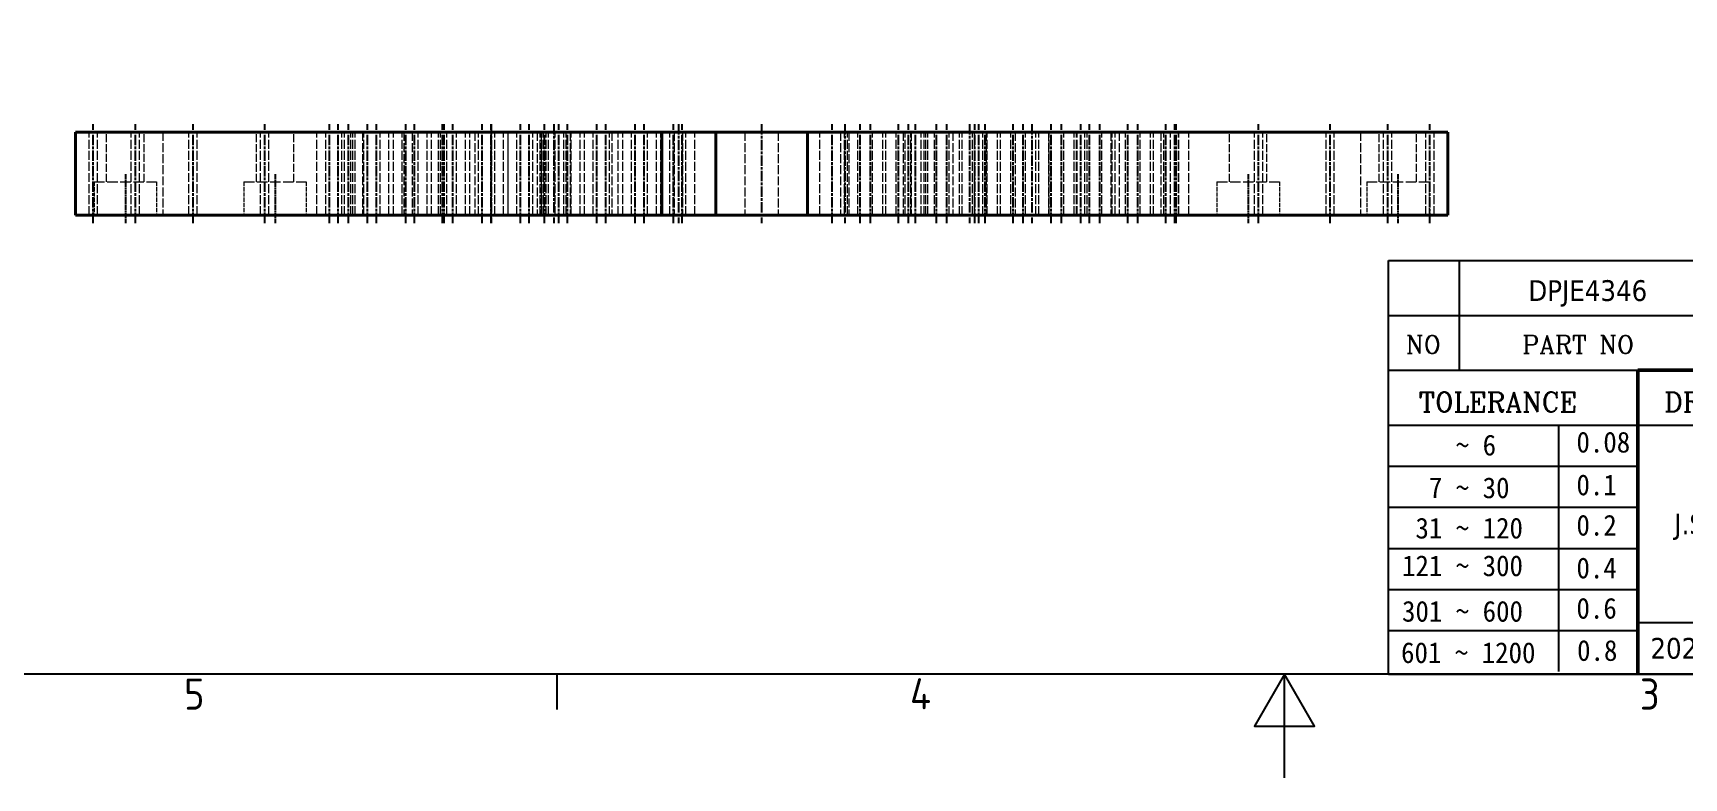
# Model space of a CAD drawing. Header units: millimetres. Extents: x 0 to 2375, y 0 to 3360.
# Drawn here: x 229 to 626, y 1487.4 to 1666.6 of the extents above; entities that cross this region are included whole.
import ezdxf
from ezdxf.enums import TextEntityAlignment as Align

# ---------------------------------------------------------------- set-up
doc = ezdxf.new("R2010")
doc.units = ezdxf.units.MM
doc.linetypes.add('DPJE4346$0$CHAIN', pattern=[0.3543, 0.2362, -0.0295, 0.0591, -0.0295])
doc.linetypes.add('DPJE4346$0$DASHED', pattern=[0.2067, 0.1654, -0.0413])
for name, color, linetype, lineweight in [('DPJE4346$0$가려진 것(ISO)', 2, 'DPJE4346$0$DASHED', 18), ('DPJE4346$0$가시적인 것(ISO)', 3, 'Continuous', 40), ('DPJE4346$0$경계(ISO)', 7, 'Continuous', 25), ('DPJE4346$0$제목(ISO)', 5, 'Continuous', 50), ('DPJE4346$0$중심선(ISO)', 1, 'Continuous', 25)]:
    doc.layers.add(name, color=color, linetype=linetype, lineweight=lineweight)
doc.styles.add('DPJE4346$0$HAN_291', font='')
doc.styles.add('DPJE4346$0$RC_284', font='ROMANC.shx')
doc.styles.add('DPJE4346$0$RC_287', font='ROMANC.shx')
doc.styles.add('DPJE4346$0$문자 텍스트_PSTEK_POSCO', font='isocp.shx')
doc.styles.add('DPJE4346$0$텍스트 스타일198', font='tahoma.ttf')
doc.styles.get('DPJE4346$0$HAN_291').set_extended_font_data('GulimChe')

# ---------------------------------------------------------------- blocks, each defined once
blk = doc.blocks.new('DPJE4346$0$경계 Default Border')
at = {"layer": 'DPJE4346$0$경계(ISO)'}
blk.add_line((140, 10), (140, 6.6), dxfattribs=at)
at = {"layer": 'DPJE4346$0$경계(ISO)', "flags": 128}
for points in [[(10, 10), (10, 287), (410, 287), (410, 10), (10, 10)], [(210, 0), (210, 10), (207.11, 5), (212.89, 5), (210, 10)]]:
    blk.add_lwpolyline(points, dxfattribs=at)
at = {"layer": 'DPJE4346$0$경계(ISO)', "color": 2, "char_height": 3, "attachment_point": 7, "style": 'DPJE4346$0$문자 텍스트_PSTEK_POSCO'}
for s, insert in [('5', (104.14, 6.57)), ('4', (173.97, 6.6)), ('3', (244.17, 6.57))]:
    blk.add_mtext(s, dxfattribs=dict(at, insert=insert))
blk = doc.blocks.new('DPJE4346$0$제목 블록 PSTEK')
at = {"color": 180}
for p, q in [((182.48, 11.79), (182.48, 51.57)), ((182.48, 51.57), (372.48, 51.57)), ((189.27, 51.57), (189.27, 41.01)), ((182.48, 46.29), (372.48, 46.29)), ((182.48, 41.01), (206.45, 41.01)), ((182.48, 35.73), (206.45, 35.73)), ((198.86, 12.03), (198.86, 35.73)), ((206.45, 35.73), (372.48, 35.73)), ((182.48, 31.78), (206.45, 31.78)), ((182.48, 27.83), (206.45, 27.83)), ((182.48, 23.88), (206.45, 23.88)), ((182.48, 19.93), (206.45, 19.93)), ((182.48, 15.98), (206.45, 15.98)), ((206.45, 16.74), (255.92, 16.74)), ((182.48, 11.79), (372.48, 11.79))]:
    blk.add_line(p, q, dxfattribs=at)
at = {"color": 7, "lineweight": 50}
for p, q in [((206.45, 11.79), (206.45, 41.01)), ((206.45, 41.01), (372.48, 41.01))]:
    blk.add_line(p, q, dxfattribs=at)
at = {"layer": 'DPJE4346$0$제목(ISO)', "lineweight": 18}
blk.add_line((182.48, 35.73), (182.48, 11.79), dxfattribs=at)
at = {"color": 2}
for s, height, style, p in [('NO', 1.742, 'DPJE4346$0$RC_284', (184.14, 42.62)), ('PART NO', 1.742, 'DPJE4346$0$RC_284', (195.34, 42.62)), (' TOLERANCE', 1.9, 'DPJE4346$0$RC_287', (184.09, 37.01)), ('DRAWN', 1.9, 'DPJE4346$0$RC_287', (208.98, 37.01)), ('0.08', 2, 'DPJE4346$0$HAN_291', (200.55, 33.1)), ('    ~ 6', 2, 'DPJE4346$0$HAN_291', (183.77, 32.82)), ('  7 ~ 30', 2, 'DPJE4346$0$HAN_291', (183.77, 28.71)), ('0.1', 2, 'DPJE4346$0$HAN_291', (200.55, 28.99)), ('0.2', 2, 'DPJE4346$0$HAN_291', (200.55, 25.11)), (' 31 ~ 120', 2, 'DPJE4346$0$HAN_291', (183.77, 24.83)), ('121 ~ 300', 2, 'DPJE4346$0$HAN_291', (183.77, 21.21)), ('0.4', 2, 'DPJE4346$0$HAN_291', (200.55, 21)), ('0.6', 2, 'DPJE4346$0$HAN_291', (200.55, 17.12)), ('301 ~ 600', 2, 'DPJE4346$0$HAN_291', (183.77, 16.83)), ('601 ~ 1200', 2, 'DPJE4346$0$HAN_291', (183.68, 12.85)), ('0.8', 2, 'DPJE4346$0$HAN_291', (200.61, 13.06))]:
    blk.add_text(s, height=height, dxfattribs=dict(at, style=style)).set_placement(p)
at = {"layer": 'DPJE4346$0$제목(ISO)', "color": 7, "style": 'DPJE4346$0$텍스트 스타일198'}
for tag, p in [('부품_번호_001', (195.92, 47.68)), ('설명_001', (233.5, 47.92)), ('재질_001', (292.12, 47.93)), ("3._Q'TY_001", (312.71, 47.92)), ('질량\\P3;_001', (350.29, 48.16)), ('1._MODEL_NAME_001', (327.51, 37.54)), ('제목_001', (335.53, 32.12)), ('부품_번호_001', (334.58, 26.81)), ('설계자_001', (209.96, 25.23)), ('점검자_001', (226.01, 25.23)), ('시트_크기_001', (260.81, 14.84)), ('프로젝트_001', (277.19, 14.84)), ('작성_날짜_001', (207.66, 13.27)), ('점검_날짜_001', (224.15, 13.27))]:
    blk.add_attdef(tag, p, '', height=2, dxfattribs=at)
for tag, p in [('4._COLOR', (327.68, 48.93)), ('엔지니어링_승인자', (247.67, 26.23)), ('엔지니어링_승인_날짜', (247.67, 14.27))]:
    blk.add_attdef(tag, text='', height=2, dxfattribs=at).set_placement(p, align=Align.MIDDLE_CENTER)
blk = doc.blocks.new('DPJE4346')
at = {"layer": 'DPJE4346$0$가려진 것(ISO)', "ltscale": 12.901145}
for p, q in [((237.506, 135.35), (237.506, 155.35)), ((239.506, 135.35), (239.506, 155.35)), ((247.654, 135.35), (247.654, 155.35)), ((249.654, 135.35), (249.654, 155.35)), ((255.234, 155.35), (255.234, 135.35)), ((261.511, 135.35), (261.511, 155.35)), ((263.511, 135.35), (263.511, 155.35)), ((278.733, 135.35), (278.733, 155.35)), ((280.733, 135.35), (280.733, 155.35)), ((292.29, 135.35), (292.29, 155.35)), ((294.411, 135.35), (294.411, 155.35)), ((298.29, 135.35), (298.29, 155.35)), ((298.899, 135.35), (298.899, 155.35)), ((300.411, 135.35), (300.411, 155.35)), ((300.899, 135.35), (300.899, 155.35)), ((301.482, 135.35), (301.482, 155.35)), ((303.234, 155.35), (303.234, 135.35)), ((303.603, 135.35), (303.603, 155.35)), ((307.482, 135.35), (307.482, 155.35)), ((309.603, 135.35), (309.603, 155.35)), ((310.674, 135.35), (310.674, 155.35)), ((312.796, 135.35), (312.796, 155.35)), ((313.234, 155.35), (313.234, 135.35)), ((315.234, 155.35), (315.234, 135.35)), ((316.674, 135.35), (316.674, 155.35)), ((318.796, 135.35), (318.796, 155.35)), ((319.867, 135.35), (319.867, 155.35)), ((321.51, 135.35), (321.51, 155.35)), ((321.988, 135.35), (321.988, 155.35)), ((323.51, 135.35), (323.51, 155.35)), ((325.867, 135.35), (325.867, 155.35)), ((327.988, 135.35), (327.988, 155.35)), ((329.059, 135.35), (329.059, 155.35)), ((330.234, 155.35), (330.234, 135.35)), ((331.181, 135.35), (331.181, 155.35)), ((335.059, 135.35), (335.059, 155.35)), ((337.181, 135.35), (337.181, 155.35)), ((338.234, 155.35), (338.234, 135.35)), ((338.252, 135.35), (338.252, 155.35)), ((340.373, 135.35), (340.373, 155.35)), ((344.252, 135.35), (344.252, 155.35)), ((345.234, 155.35), (345.234, 135.35)), ((346.011, 135.35), (346.011, 155.35)), ((346.234, 155.35), (346.234, 135.35)), ((346.373, 135.35), (346.373, 155.35)), ((346.776, 135.35), (346.776, 155.35)), ((347.444, 135.35), (347.444, 155.35)), ((348.011, 135.35), (348.011, 155.35)), ((349.565, 135.35), (349.565, 155.35)), ((351.693, 135.35), (351.693, 155.35)), ((352.234, 135.35), (352.234, 155.35)), ((353.234, 155.35), (353.234, 135.35)), ((353.444, 135.35), (353.444, 155.35)), ((355.565, 135.35), (355.565, 155.35)), ((356.636, 135.35), (356.636, 155.35)), ((358.758, 135.35), (358.758, 155.35)), ((362.636, 135.35), (362.636, 155.35)), ((363.234, 155.35), (363.234, 135.35)), ((364.758, 135.35), (364.758, 155.35)), ((365.829, 135.35), (365.829, 155.35)), ((367.95, 135.35), (367.95, 155.35)), ((371.829, 135.35), (371.829, 155.35)), ((373.95, 135.35), (373.95, 155.35)), ((375.021, 135.35), (375.021, 155.35)), ((377.143, 135.35), (377.143, 155.35)), ((378.234, 155.35), (378.234, 135.35)), ((380.234, 155.35), (380.234, 135.35)), ((381.021, 135.35), (381.021, 155.35)), ((383.143, 135.35), (383.143, 155.35)), ((395.234, 155.35), (395.234, 135.35)), ((403.234, 155.35), (403.234, 135.35)), ((413.205, 135.35), (413.205, 155.35)), ((418.234, 155.35), (418.234, 135.35)), ((419.205, 135.35), (419.205, 155.35)), ((419.922, 135.35), (419.922, 155.35)), ((420.234, 155.35), (420.234, 135.35)), ((422.397, 135.35), (422.397, 155.35)), ((425.922, 135.35), (425.922, 155.35)), ((428.397, 135.35), (428.397, 155.35)), ((429.115, 135.35), (429.115, 155.35)), ((431.59, 135.35), (431.59, 155.35)), ((433.234, 155.35), (433.234, 135.35)), ((433.776, 135.35), (433.776, 155.35)), ((435.115, 135.35), (435.115, 155.35)), ((435.234, 155.35), (435.234, 135.35)), ((437.59, 135.35), (437.59, 155.35)), ((438.307, 135.35), (438.307, 155.35)), ((438.693, 135.35), (438.693, 155.35)), ((439.234, 135.35), (439.234, 155.35)), ((440.782, 135.35), (440.782, 155.35)), ((444.307, 135.35), (444.307, 155.35)), ((445.234, 155.35), (445.234, 135.35)), ((446.782, 135.35), (446.782, 155.35)), ((447.5, 135.35), (447.5, 155.35)), ((449.974, 135.35), (449.974, 155.35)), ((450.458, 135.35), (450.458, 155.35)), ((452.458, 135.35), (452.458, 155.35)), ((453.234, 155.35), (453.234, 135.35)), ((453.5, 135.35), (453.5, 155.35)), ((455.974, 135.35), (455.974, 155.35)), ((456.692, 135.35), (456.692, 155.35)), ((459.167, 135.35), (459.167, 155.35)), ((460.234, 155.35), (460.234, 135.35)), ((462.692, 135.35), (462.692, 155.35)), ((465.167, 135.35), (465.167, 155.35)), ((465.884, 135.35), (465.884, 155.35)), ((468.234, 155.35), (468.234, 135.35)), ((468.359, 135.35), (468.359, 155.35)), ((471.884, 135.35), (471.884, 155.35)), ((474.359, 135.35), (474.359, 155.35)), ((474.959, 135.35), (474.959, 155.35)), ((475.077, 135.35), (475.077, 155.35)), ((476.959, 135.35), (476.959, 155.35)), ((477.552, 135.35), (477.552, 155.35)), ((481.077, 135.35), (481.077, 155.35)), ((483.234, 155.35), (483.234, 135.35)), ((483.552, 135.35), (483.552, 155.35)), ((484.269, 135.35), (484.269, 155.35)), ((485.234, 155.35), (485.234, 135.35)), ((486.744, 135.35), (486.744, 155.35)), ((490.269, 135.35), (490.269, 155.35)), ((492.744, 135.35), (492.744, 155.35)), ((493.462, 135.35), (493.462, 155.35)), ((495.234, 155.35), (495.234, 135.35)), ((495.936, 135.35), (495.936, 155.35)), ((497.57, 135.35), (497.57, 155.35)), ((499.462, 135.35), (499.462, 155.35)), ((499.57, 135.35), (499.57, 155.35)), ((501.936, 135.35), (501.936, 155.35)), ((517.735, 135.35), (517.735, 155.35)), ((519.735, 135.35), (519.735, 155.35)), ((534.958, 135.35), (534.958, 155.35)), ((536.958, 135.35), (536.958, 155.35)), ((543.234, 155.35), (543.234, 135.35)), ((548.814, 135.35), (548.814, 155.35)), ((550.814, 135.35), (550.814, 155.35)), ((558.963, 135.35), (558.963, 155.35)), ((560.963, 135.35), (560.963, 155.35))]:
    blk.add_line(p, q, dxfattribs=at)
at = {"layer": 'DPJE4346$0$가려진 것(ISO)', "ltscale": 11.611031}
for p, q in [((241.734, 143.35), (241.734, 155.35)), ((250.734, 143.35), (250.734, 155.35)), ((277.734, 143.35), (277.734, 155.35)), ((286.734, 143.35), (286.734, 155.35)), ((511.734, 143.35), (511.734, 155.35)), ((520.734, 143.35), (520.734, 155.35)), ((547.734, 143.35), (547.734, 155.35)), ((556.734, 143.35), (556.734, 155.35))]:
    blk.add_line(p, q, dxfattribs=at)
at = {"layer": 'DPJE4346$0$가려진 것(ISO)', "ltscale": 15.198803}
for p, q in [((238.734, 143.35), (253.734, 143.35)), ((274.734, 143.35), (289.734, 143.35)), ((508.734, 143.35), (523.734, 143.35)), ((544.734, 143.35), (559.734, 143.35))]:
    blk.add_line(p, q, dxfattribs=at)
at = {"layer": 'DPJE4346$0$가려진 것(ISO)', "ltscale": 6.094929}
for p, q in [((238.734, 143.35), (238.734, 135.35)), ((253.734, 143.35), (253.734, 135.35)), ((274.734, 143.35), (274.734, 135.35)), ((289.734, 143.35), (289.734, 135.35)), ((508.734, 143.35), (508.734, 135.35)), ((523.734, 143.35), (523.734, 135.35)), ((544.734, 143.35), (544.734, 135.35)), ((559.734, 143.35), (559.734, 135.35))]:
    blk.add_line(p, q, dxfattribs=at)
at = {"layer": 'DPJE4346$0$가시적인 것(ISO)'}
for p, q in [((234.234, 155.35), (375.234, 155.35)), ((234.234, 135.35), (234.234, 155.35)), ((388.234, 155.35), (375.234, 155.35)), ((375.234, 135.35), (375.234, 155.35)), ((388.234, 135.35), (388.234, 155.35)), ((388.234, 155.35), (410.234, 155.35)), ((410.234, 155.35), (564.234, 155.35)), ((410.234, 155.35), (410.234, 135.35)), ((564.234, 135.35), (564.234, 155.35)), ((375.234, 135.35), (234.234, 135.35)), ((375.234, 135.35), (388.234, 135.35)), ((410.234, 135.35), (388.234, 135.35)), ((564.234, 135.35), (410.234, 135.35))]:
    blk.add_line(p, q, dxfattribs=at)
at = {"layer": 'DPJE4346$0$중심선(ISO)', "linetype": 'DPJE4346$0$CHAIN', "ltscale": 10.556371}
for p, q in [((238.506, 133.475), (238.506, 157.225)), ((248.654, 133.475), (248.654, 157.225)), ((262.511, 133.475), (262.511, 157.225)), ((279.733, 133.475), (279.733, 157.225)), ((295.29, 133.475), (295.29, 157.225)), ((297.411, 133.475), (297.411, 157.225)), ((299.899, 133.475), (299.899, 157.225)), ((304.482, 133.475), (304.482, 157.225)), ((306.603, 133.475), (306.603, 157.225)), ((313.674, 133.475), (313.674, 157.225)), ((315.796, 133.475), (315.796, 157.225)), ((322.51, 133.475), (322.51, 157.225)), ((322.867, 133.475), (322.867, 157.225)), ((324.988, 133.475), (324.988, 157.225)), ((332.059, 133.475), (332.059, 157.225)), ((334.181, 133.475), (334.181, 157.225)), ((334.234, 157.225), (334.234, 133.475)), ((341.252, 133.475), (341.252, 157.225)), ((343.373, 133.475), (343.373, 157.225)), ((347.011, 133.475), (347.011, 157.225)), ((349.234, 157.225), (349.234, 133.475)), ((350.444, 133.475), (350.444, 157.225)), ((352.565, 133.475), (352.565, 157.225)), ((359.636, 133.475), (359.636, 157.225)), ((361.758, 133.475), (361.758, 157.225)), ((368.829, 133.475), (368.829, 157.225)), ((370.95, 133.475), (370.95, 157.225)), ((378.021, 133.475), (378.021, 157.225)), ((379.234, 157.225), (379.234, 133.475)), ((380.143, 133.475), (380.143, 157.225)), ((399.234, 157.225), (399.234, 133.475)), ((416.205, 133.475), (416.205, 157.225)), ((419.234, 157.225), (419.234, 133.475)), ((422.922, 133.475), (422.922, 157.225)), ((425.397, 133.475), (425.397, 157.225)), ((432.115, 133.475), (432.115, 157.225)), ((434.59, 133.475), (434.59, 157.225)), ((436.234, 133.475), (436.234, 157.225)), ((441.307, 133.475), (441.307, 157.225)), ((443.782, 133.475), (443.782, 157.225)), ((449.234, 157.225), (449.234, 133.475)), ((450.5, 133.475), (450.5, 157.225)), ((451.458, 133.475), (451.458, 157.225)), ((452.974, 133.475), (452.974, 157.225)), ((459.692, 133.475), (459.692, 157.225)), ((462.167, 133.475), (462.167, 157.225)), ((464.234, 157.225), (464.234, 133.475)), ((468.884, 133.475), (468.884, 157.225)), ((471.359, 133.475), (471.359, 157.225)), ((475.959, 133.475), (475.959, 157.225)), ((478.077, 133.475), (478.077, 157.225)), ((480.552, 133.475), (480.552, 157.225)), ((487.269, 133.475), (487.269, 157.225)), ((489.744, 133.475), (489.744, 157.225)), ((496.462, 133.475), (496.462, 157.225)), ((498.57, 133.475), (498.57, 157.225)), ((498.936, 133.475), (498.936, 157.225)), ((518.735, 133.475), (518.735, 157.225)), ((535.958, 133.475), (535.958, 157.225)), ((549.814, 133.475), (549.814, 157.225)), ((559.963, 133.475), (559.963, 157.225))]:
    blk.add_line(p, q, dxfattribs=at)
at = {"layer": 'DPJE4346$0$중심선(ISO)', "linetype": 'DPJE4346$0$CHAIN', "ltscale": 5.222575}
for p, q in [((246.234, 145.225), (246.234, 133.475)), ((282.234, 145.225), (282.234, 133.475)), ((516.234, 145.225), (516.234, 133.475)), ((552.234, 145.225), (552.234, 133.475))]:
    blk.add_line(p, q, dxfattribs=at)
at = {"xscale": 2.5, "yscale": 2.5, "zscale": 2.5}
blk.add_blockref('DPJE4346$0$경계 Default Border', (0, 0), dxfattribs=at)
ref = blk.add_blockref('DPJE4346$0$제목 블록 PSTEK', (93.811, -4.478), dxfattribs=dict(xscale=2.5, yscale=2.5, zscale=2.5))
ref.add_attrib('설계자_001', 'J.S.SON', (618.715, 58.605), dxfattribs={"layer": 'DPJE4346$0$제목(ISO)', "color": 7, "height": 5, "style": 'DPJE4346$0$텍스트 스타일198'})
ref.add_attrib('작성_날짜_001', '2021-10-06', (612.964, 28.687), dxfattribs={"layer": 'DPJE4346$0$제목(ISO)', "color": 7, "height": 5, "style": 'DPJE4346$0$텍스트 스타일198'})
ref.add_attrib('부품_번호_001', 'DPJE4346', (930.265, 62.536), dxfattribs={"layer": 'DPJE4346$0$제목(ISO)', "color": 7, "height": 5, "style": 'DPJE4346$0$텍스트 스타일198'})
ref.add_attrib('부품_번호_001', 'DPJE4346', (583.617, 114.723), dxfattribs={"layer": 'DPJE4346$0$제목(ISO)', "color": 7, "height": 5, "style": 'DPJE4346$0$텍스트 스타일198'})

msp = doc.modelspace()

# ---------------------------------------------------------------- block references
msp.add_blockref('DPJE4346', (5, 1487.44))

doc.saveas('drawing.dxf')
